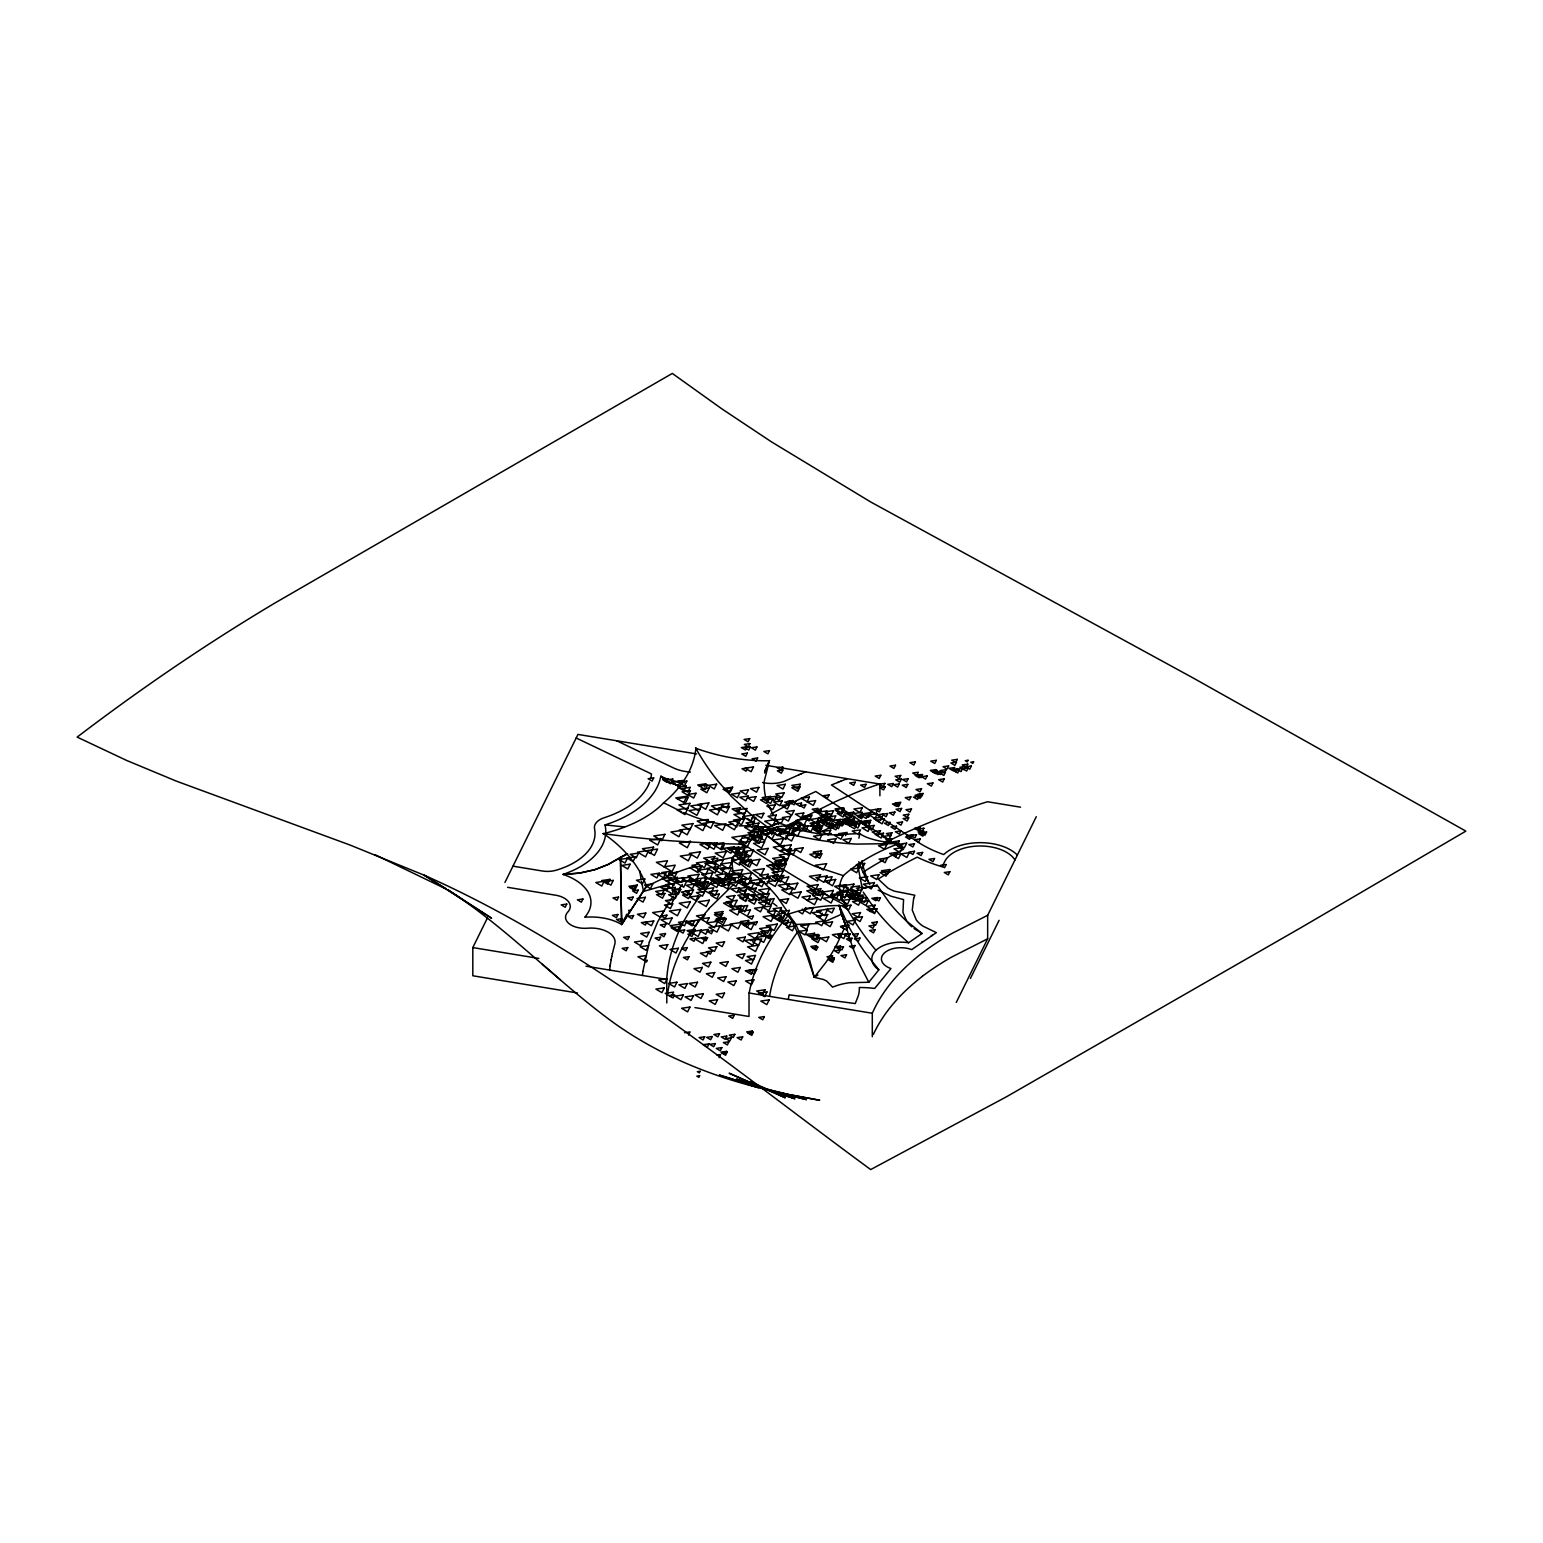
<?xml version="1.0" encoding="UTF-8"?>
<svg xmlns="http://www.w3.org/2000/svg" width="1543" height="1543" viewBox="0 0 1543 1543"><rect width="100%" height="100%" fill="white"/><g stroke="black" fill="none" stroke-linecap="round" stroke-linejoin="round"><path stroke-width="1.5" d="M778.694 824.541L776.033 819.082M642.486 975.465L642.852 971.492M609.62 970.065L610.064 966.419M642.852 971.492L649.333 942.059M610.064 966.439L610.237 965.224M610.237 965.224L610.411 964.009M610.411 964.009L611.144 959.669M611.144 959.669L611.742 956.525M611.742 956.544L612.417 953.4M612.417 953.4L614.77 944.239A24.052 13.887 0 0 0 587.555 928.211A19.191 11.09 0 0 1 569.02 923.621A19.191 11.09 0 0 1 567.824 912.009A20.31 11.727 0 0 0 554.188 894.979L507.608 887.302M858.872 838.177L859.952 833.529L833.625 834.821A129.438 108.222 -2.1 0 1 803.209 830.77M913.63 898.431L912.26 910.119L916.291 919.937A44.458 25.672 0 0 0 922.868 926.089L936.37 932.647L911.662 949.62A19.384 11.187 0 0 0 884.409 952.938A19.384 11.187 0 0 0 890.967 968.541L874.669 988.446A66.85 38.594 0 0 0 859.297 987.52A64.845 37.437 0 0 1 857.715 997.318L855.246 1003.567L789.109 994.811A357.301 206.299 0 0 0 788.338 999.44M649.333 942.079L657.684 921.846L669.161 902.134M876.829 886.318L877.196 885.238A91.018 64.44 -44.9 0 1 866.722 887.476A85.675 60.659 -44.9 0 1 862.151 887.996L857.773 865.43M913.63 898.431L914.825 895.229L894.496 891.198A38.382 22.161 0 0 1 887.842 888.016L878.218 879.047A357.301 206.299 0 0 1 897.197 867.725A613.323 354.099 0 0 1 917.198 857.156A130.287 75.221 0 0 0 942.156 866.761L944.76 861.476A36.955 21.332 0 0 1 978.898 846.008A36.955 21.332 0 0 1 1014.966 859.952M764.614 771.172L769.456 760.583L764.325 780.893A191.602 100.295 -5.3 0 0 765.502 796.554M769.456 760.583L765.463 770.671A83.457 18.304 -58.6 0 0 764.634 773.004M844.137 928.77L837.56 942.947A96.399 51.613 -63.4 0 1 825.794 962.523L814.26 977.298L807.085 956.197A109.36 29.491 71.3 0 0 797.461 932.531L788.569 914.189L795.918 924.488L802.842 940.574A87.835 28.738 70.9 0 1 809.709 960.382L814.26 977.298L823.364 979.477A21.409 12.363 0 0 1 826.913 981.252L832.564 987.134L836.518 985.668A47.061 27.176 0 0 1 849.383 982.737L868.825 982.255L878.835 969.814A28.989 16.742 0 0 1 876.347 949.929A28.989 16.742 0 0 1 908.576 942.773L922.058 933.496L906.242 920.805A104.828 66.696 54.3 0 1 889.424 902.713L877.196 885.238L865.469 887.649A83.823 59.348 -44.9 0 1 862.633 887.958M872.296 1036.761L872.296 1013.25C883.001 988.947 901.536 968.85 922.425 952.822A307.385 177.464 0 0 1 952.166 933.322L987.655 915.308L1036.298 816.691M873.338 1034.446L874.071 1032.884M577.487 992.998L472.814 975.774L472.814 947.576L487.337 918.104M504.927 882.461L577.95 734.41L696.626 753.929M648.677 850.502L645.533 856.886L637.548 852.122L657.588 849.036L654.444 855.42L646.44 850.656M683.78 802.649L686.924 796.284L675.795 797.885L685.304 803.382L688.448 796.998L677.319 798.618M664.358 867.089L667.502 860.724L656.373 862.325L672.054 871.564L675.198 865.179L664.069 866.8M704.515 786.949L706.077 783.748L697.725 784.963L705.247 789.669L707.62 784.905L699.268 786.101M668.466 882.133L670.819 877.35L662.468 878.565L673.751 885.451L676.914 879.086L665.766 880.706M674.638 898.315L676.991 893.532M722.606 804.366L717.399 814.839L709.414 810.075L720.542 808.455M689.007 892.413L687.426 895.596L681.427 892.028L689.779 890.812M702.046 865.816L699.963 870.059L691.958 865.314L698.651 864.331M700.869 879.356L698.786 883.599L690.782 878.854M705.498 875.055L708.642 868.69L697.513 870.291L703.512 873.859M720.485 849.055L723.628 842.69L712.5 844.291L721.796 849.846L724.94 843.481L713.811 845.101M716.048 864.292L713.965 868.535L705.961 863.771L712.654 862.807M737.593 823.403L734.449 829.768L726.464 825.023L733.137 824.039M718.112 881.207L719.694 878.025L711.342 879.24L715.335 881.612M718.729 885.007L721.873 878.623L710.744 880.243L721.603 886.396M739.869 842.112L743.012 835.747L731.864 837.348L743.63 844.175M752.888 824.888L754.469 821.686L746.118 822.901L750.11 825.293M671.244 996.894L673.597 992.11L665.245 993.326L673.037 997.955L674.619 994.772L669.045 995.582M727.505 884.814L729.067 881.632L720.716 882.847L724.709 885.219M729.569 882.577L731.652 878.314M728.392 885.875L732.327 877.388L721.179 879.009M738.403 878.198L742.839 869.596L731.71 871.197L739.695 875.961M715.778 925.569L717.881 921.306L706.733 922.926L714.718 927.69M739.097 883.155L742.241 876.771L717.418 880.436L725.422 885.181M768.684 834.184L770.786 829.922L759.657 831.542L772.136 838.891L775.28 832.506L764.151 834.127M771.712 834.763L774.856 828.379L763.727 829.999L769.706 833.567M776.418 831.503L778.501 827.26L767.372 828.88M738.518 911.874L741.682 905.51L730.533 907.11L734.526 909.502M745.848 900.051L748.991 893.667L737.843 895.287L743.842 898.855M744.517 906.03L742.164 910.814L736.165 907.245L747.719 905.51L744.575 911.894M779.832 835.149L782.976 828.784M760.853 879.259L757.709 885.624L749.705 880.86L770.015 877.736L766.871 884.12L758.886 879.356M784.21 831.793L787.354 825.409L776.225 827.029L787.991 833.972L791.135 827.588L786.679 828.244M688.544 1035.102L690.107 1031.901L684.533 1032.711M762.338 894.207L759.195 900.591L751.21 895.827L763.284 894.033L760.911 898.817L754.932 895.249M793.063 833.953L796.207 827.569M799.081 824.637L795.937 831.002L787.952 826.238L794.626 825.274M780.16 865.237L778.058 869.5L770.073 864.736L778.984 863.444M801.434 823.499L799.853 826.701L793.874 823.133L800.142 822.207M765 902.096L769.494 893.436L761.143 894.651L748.644 886.608M762.84 907.072L760.468 911.855L754.488 908.268L771.095 906.011L768.742 910.794L762.743 907.226M767.025 901.401L764.672 906.185L758.674 902.616L764.942 901.71M807.452 827.569L805.89 830.77L801.897 828.379M819.603 812.775L821.165 809.593L815.611 810.403L824.637 815.63L826.99 810.846L820.722 811.772M817.732 828.263L819.294 825.061L810.943 826.276M766.813 936.003L763.669 942.368L755.684 937.604L770.362 935.232L768.78 938.414L764.788 936.042M828.244 816.961L825.891 821.744L819.892 818.156L835.862 815.803L833.509 820.567L827.511 816.999M781.221 915.018L778.849 919.802L772.869 916.233L779.119 915.327M829.015 818.754L831.368 813.971L823.017 815.186M781.645 917.024L779.562 921.287L771.558 916.523L778.251 915.558M832.005 818.137L828.668 824.541L822.67 820.972L831.021 819.757M784.712 915.269L782.359 920.052L778.366 917.68M719.096 1057.707L720.658 1054.525L716.955 1055.065M833.085 828.437L834.667 825.254L829.092 826.064L835.862 829.883L838.215 825.1L829.864 826.315M844.696 818.947L842.324 823.731L836.345 820.162L848.727 818.542M805.716 907.554L802.572 913.919L798.58 911.547M849.055 819.796L846.702 824.579L842.709 822.207M851.987 813.836L849.634 818.6L843.635 815.032L849.904 814.125M815.148 889.617L812.795 894.4L806.796 890.832L821.107 888.594L817.964 894.979L809.979 890.215M845.564 835.612L847.126 832.429L838.775 833.644L842.767 836.017M850.212 826.238L852.585 821.455L844.233 822.65L854.552 828.842L856.114 825.659M852.951 822.13L854.513 818.928L842.806 820.702M858.699 825.794L861.071 821.011L852.72 822.226M858.197 834.647L860.57 829.864L852.218 831.06L856.211 833.451M867.783 815.321L866.202 818.504L860.222 814.935L868.574 813.72M822.284 913.244L820.182 917.487L812.197 912.723L821.107 911.431M827.684 909.213L824.541 915.578L816.556 910.833L834.3 908.152L831.947 912.935L825.949 909.367M878.006 809.111L875.653 813.894L869.654 810.326L880.937 808.667L879.356 811.849L875.363 809.477M815.861 939.166L818.234 934.383L809.882 935.598L817.154 939.938L819.507 935.154L811.155 936.37M880.378 820.452L883.406 813.875M916.716 775.415L918.278 772.233L912.723 773.043L920.959 777.653L922.54 774.47L916.966 775.28M919.975 798.502L921.557 795.32M895.615 857.001L897.968 852.218L889.617 853.433L898.508 858.602L900.861 853.838L892.51 855.034M874.38 1032.267C885.335 1009.932 902.829 991.377 922.425 976.333M956.274 1002.429L987.655 938.8L987.655 915.308M970.431 978.455L999.092 920.322M625.243 917.236L621.713 924.527A42.606 24.592 0 0 0 584.72 917.256A56.127 32.403 0 0 0 563.021 874.399A86.389 49.877 0 0 0 605.049 824.907A109.399 63.167 0 0 0 660.809 776.245A51.324 29.626 0 0 0 684.494 782.725M625.783 916.195L626.863 914.131M628.56 911.026L629.12 910.004M695.507 866.047A153.201 82.878 -7.7 0 0 670.723 874.727L646.305 886.569L638.378 898.798A66.754 6.461 -58.6 0 0 627.442 915.365L621.713 924.527A144.078 1.89 89.5 0 1 621.617 921.171A139.661 1.832 89.5 0 1 621.54 917.719A135.919 1.794 89.5 0 1 621.463 914.131A132.814 1.755 89.5 0 1 621.366 910.447A130.364 1.717 89.5 0 1 621.289 906.628A128.513 1.697 89.5 0 1 621.212 902.713A127.297 1.678 89.5 0 1 621.135 898.682L620.479 857.31A127.027 75.684 -58.4 0 0 626.94 853.954L627.21 853.8M750.014 835.438L750.727 834.242M750.534 834.532L749.937 835.554M646.305 886.569L621.713 924.527L621.135 898.682A126.7 1.678 89.5 0 1 620.98 890.272M670.163 900.649L671.186 899.145M671.186 899.164L673.288 896.194M674.368 894.709L676.586 891.758M742.627 846.355L743.803 844.793L742.414 846.644M678.881 888.845L682.43 884.467M708.526 885.47L711.516 882.095M708.526 908.981L734.063 884.023M736.821 853.298L733.041 857.194M736.725 853.414L733.407 856.828M732.829 857.387L716.357 860.859M921.692 942.214L922.791 941.461M626.824 854.031L608.906 864.119L595.791 869.384L579.724 873.087L563.021 874.399L579.088 873.184L594.016 869.943L607.807 864.639L620.479 857.31A122.437 72.945 -58.4 0 0 627.557 853.665M931.123 935.945L932.416 935.135M814.26 977.298L817.867 975.022M839.064 904.95L839.276 905.76A88.047 15.623 82.7 0 0 841.706 914.189L823.576 922.193M770.69 814.145L787.952 804.81M772.329 825.736L770.902 826.219L778.81 822.708L788.454 826.45M778.386 822.959L777.286 823.557M785.136 826.508L832.873 802.765M777.093 823.653L775.608 824.386M792.408 802.553L815.784 791.482L903.484 849.344A632.514 365.17 0 0 0 885.528 858.853M889.906 840.202L904.545 833.22M816.806 833.818L831.098 827.087M775.396 824.483L774.142 825.042M987.655 938.8L952.147 956.814A307.385 177.464 0 0 0 922.348 976.295M833.143 802.63L851.91 794.336A251.683 145.312 0 0 1 879.838 783.998M798.985 774.76L786.409 780.43A24.109 13.926 0 0 1 762.589 782.513M798.985 774.76L805.716 771.847M800.161 774.258L801.318 773.737M773.583 825.274L772.503 825.679M907.593 835.226L831.465 784.963L840.684 781.259M837.579 782.513L838.659 782.07M840.684 781.259L847.184 778.675M769.166 826.682L767.797 826.971L770.921 826.219M770.709 826.276L769.34 826.643M704.842 863.521L708.623 862.576M670.511 883.715L643.585 891.391L641.406 881.458M767.469 827.029L752.888 816.208M817.848 923.505L795.918 924.488L786.467 914.343M955.58 770.304L959.302 769.764L957.721 772.947L953.728 770.574M745.057 812.852L733.928 814.473L741.913 819.217L747.198 808.436L736.069 810.056L744.054 814.82M706.038 824.251L694.909 825.852L702.894 830.616L708.314 819.449L697.185 821.05L705.17 825.814M751.576 817.983L755.761 817.385L753.408 822.168L747.41 818.6M835.959 809.516L844.31 808.301L841.649 814.106L835.65 810.538M811.483 816.112L803.131 817.308L809.13 820.895L812.119 814.916L803.768 816.131L809.766 819.699M900.051 803.459L894.477 804.269L898.489 806.661L900.765 802.225L895.191 803.035L899.203 805.407M826.913 816.44L818.561 817.655L824.56 821.223L828.379 814.106L820.047 815.321L826.026 818.889M825.601 818.06L829.787 817.462M825.756 819.044L829.922 818.446M798.406 825.794L805.099 824.83L801.955 831.195L795.957 827.627M781.144 829.401L769.996 831.021L778 835.785L781.568 829.054L770.439 830.674L778.424 835.438M804.077 826.585L808.243 825.987M794.414 828.957L801.106 827.993M881.96 817.269L873.608 818.484L879.606 822.053M791.848 831.021L800.759 829.729L797.615 836.094L791.617 832.526M742.453 838.235L749.126 837.27L745.983 843.635L739.984 840.067M848.554 825.274L852.739 824.676M864.138 822.92L870.406 822.014L868.053 826.778L862.055 823.21M785.831 835.901L794.741 834.609L791.598 840.974L785.599 837.405M822.978 834.686L831.33 833.471M735.915 849.923L744.825 848.631L741.682 854.996L735.702 851.427M711.227 859.142L717.9 858.178L714.756 864.562L706.771 859.798M714.428 861.129L723.339 859.837L720.195 866.221L712.21 861.457M817.925 854.128L822.11 853.53L819.738 858.313L815.746 855.941M902.79 844.85L897.235 845.66L901.228 848.033M739.039 872.933L727.91 874.553L735.355 879.144M731.999 874.322L725.326 875.305L733.311 880.05M704.823 879.105L713.734 877.813L710.59 884.197L704.592 880.629M729.357 875.575L740.486 873.955M713.599 881.632L724.747 880.011M731.536 879.51L720.388 881.111L724.381 883.503M740.216 879.279L746.465 878.372L744.112 883.155L740.119 880.764M737.824 882.307L742.279 881.651M702.586 889.385L713.715 887.765L710.571 894.13L704.592 890.562M704.804 891.43L696.452 892.645L702.451 896.213L706.308 888.112L697.957 889.308L703.955 892.896M825.466 877.678L832.159 876.713L829.015 883.078L825.023 880.706M767.353 897.312L759.002 898.527L768.53 904.294L770.883 899.511L762.531 900.726M850.733 887.167L859.625 885.875L856.481 892.24L850.502 888.672M765.347 899.878L774.239 898.585L771.095 904.95L763.11 900.205M856.346 888.189L863.038 887.206L856.77 899.878L850.772 896.309L859.123 895.094M850.154 889.597L845.699 890.234L851.678 893.802M839.296 892.124L848.206 890.832M862.016 889.771L850.887 891.391L854.88 893.763M858.679 895.576L863.135 894.94M857.445 897.216L863.714 896.309L861.36 901.093L855.362 897.525M804.501 908.75L813.412 907.458L810.268 913.822L802.283 909.058M693.463 933.361L687.908 934.171L691.9 936.543L695.353 929.407L687.001 930.622L693 934.19M875.44 908.866L869.866 909.676L873.859 912.067M755.858 938.915L744.71 940.536L752.714 945.28L759.098 932.589L747.969 934.209L755.954 938.973M846.181 925.935L840.607 926.726L844.6 929.117M750.534 940.516L761.663 938.896L755.511 951.568L747.526 946.823L758.655 945.203M753.813 959.302L745.462 960.517L751.46 964.086L755.53 955.348L747.178 956.564L753.158 960.132M759.696 826.836L766.08 827.202M765.714 827.241L762.821 827.279M743.996 844.58A474.916 61.045 38.3 0 0 829.922 896.965L847.03 906.223A131.502 53.947 -0.8 0 1 843.307 875.691A117.827 67.564 -15.9 0 1 899.26 843.5L856.828 844.098A386.676 356.047 72.3 0 1 765.887 827.26M750.091 825.736L739.097 825.891M711.381 878.893L715.47 878.816M717.514 878.777L721.661 878.796M741.952 844.195L726.213 843.79M624.549 826.932L605.049 824.907M715.007 843.385L672.806 840.935A439.254 164.677 6.1 0 1 603.082 833.606M730.032 878.951L734.275 879.163M762.473 827.26L761.49 827.164M843.153 886.743L847.975 887.649M761.143 827.106L760.024 826.894M765.829 765.309L879.896 784.056L879.896 795.802M1020.559 807.182L987.481 801.743A547.341 316.006 0 0 0 904.699 833.201M512.951 866.163L542.229 870.985A19.191 11.09 0 0 0 556.29 870.175A71.537 41.314 0 0 0 594.537 828.687A19.191 11.09 0 0 1 604.22 817.732A92.464 53.388 0 0 0 649.603 782.166M472.814 947.576L538.854 958.434M586.031 966.188L666.788 979.458L666.788 1002.969M694.967 1007.598L749.011 1016.49L749.011 992.978L872.296 1013.25M843.481 875.691L815.36 866.452A177.734 113.719 57.2 0 1 782.378 847.551M750.496 1081.489L785.291 1097.806L729.164 1073.214L764.749 1089.107L806.314 1099.6L764.749 1089.107L736.474 1079.058L775.203 1092.039L819.545 1100.236L775.203 1092.039L719.308 1075.047L758.481 1087.641L787.875 1094.373L746.253 1083.861L758.481 1087.641C707.466 1074.815 658.128 1054.178 615.04 1023.723C557.177 981.927 508.38 928.809 448.145 890.002L491.619 918.239L424.325 875.267L349.933 845.005L176.346 781.124L126.738 760.487L77.15 737.11A1969.273 1136.96 -60 0 1 275.541 602.657L672.304 373.425L721.912 408.895L771.5 441.877L870.696 501.976L1193.067 677.936L1465.85 831.118L1302.446 926.803L1006.46 1096.784L870.696 1169.575C727.119 1064.246 588.365 948.019 424.325 875.267L446.158 888.787M841.842 886.415L838.736 885.508M841.494 886.318L839.026 885.605A86.099 60.949 -44.9 0 0 847.589 887.591M758.597 826.527L756.88 825.91M764.749 1089.107L794.896 1098.79L756.514 1085.597M758.095 826.373L757.034 825.987M683.568 812.582L693.424 816.556A182.383 119.158 51.4 0 0 727.93 825.061M681.582 811.734L663.509 802.63M616.641 740.756L673.192 767.778A32.133 18.555 0 0 0 690.396 772.04M576.175 737.998L651.474 773.95A92.464 53.388 0 0 1 650.818 778.077M374.737 854.591L445.985 888.961M922.058 933.496L914.035 928.597M669.218 782.359L680.81 786.583L668.196 781.742M878.179 890.137L890.812 896.155L903.562 899.569L902.925 912.241L906.609 921.036A53.291 30.764 0 0 0 911.836 926.822M738.19 880.32L747.005 885.586M882.114 814.338L886.106 816.71L887.669 813.527L877.851 814.685L881.844 817.057M848.959 819.738L856.712 824.618M844.561 819.14L848.554 821.512M720.832 804.443L726.83 808.011L729.183 803.228L711.477 805.986L719.462 810.75M853.896 890.022L859.875 893.59M664.917 780.025L668.91 782.417M855.999 898.933L859.991 901.305M767.141 898.219L761.143 894.651A182.479 39.694 21.9 0 1 769.552 900.572M729.203 876.906L735.201 880.494M731.112 878.391L745.828 887.071M720.523 879.934L724.516 882.307M736.59 907.13L742.588 910.698M752.54 941.693L758.52 945.261M910.891 837.386L917.931 842.054A111.077 64.131 0 0 0 943.737 854.571A42.703 24.649 0 0 1 1017.358 855.073M735.741 860.377L732.231 857.966L732.154 862.865A48.045 24.052 -66.9 0 0 733.87 873.897M665.091 779.639L660.809 776.245L666.132 780.372M739.174 862.768L756.205 875.903A179.875 67.294 20.3 0 1 777.344 897.004L786.795 910.775M780.584 846.22L766.196 834.898M908.576 942.773L891.912 927.922A130.711 78.114 56.8 0 1 871.178 903.716L863.231 892.124M751.152 814.8L731.575 796.651L718.363 781.645A444.48 301.251 -60.1 0 1 695.681 748.085M542.422 964.317L560.34 979.766M760.853 830.211L764.421 833.336M756.861 826.508L759.522 828.977M878.835 969.814L865.662 953.246A123.787 56.184 62.5 0 1 849.229 927.536L839.276 905.76A86.871 15.411 82.7 0 0 844.522 922.29M869.808 884.679L865.874 877.967A64.748 21.39 78.2 0 1 858.795 861.688M773.544 815.398L767.835 804.192M845.776 906.532L855.979 923.428A146.354 77.304 59.1 0 0 875.961 950.295M868.825 982.255L860.358 965.879A99.485 37.418 73.3 0 1 851.659 944.432L845.622 925.106A90.343 16.028 82.7 0 1 840.916 911.527M840.993 897.66L842.574 900.63M868.516 881.882L865.141 873.164A94.374 64.555 -77 0 1 861.939 860.801M844.522 922.309L845.622 925.106A91.326 16.201 82.7 0 1 841.706 914.131M641.001 879.047L639.844 871.024M788.569 914.092A109.9 61.546 -26.1 0 1 847.107 906.107M899.164 843.635A122.572 29.799 -7.5 0 1 859.76 833.567M603.255 833.471A137.134 97.286 7.5 0 1 646.536 886.55M663.721 802.688A157.656 82.55 6.2 0 1 603.217 833.702M695.932 748.085A151.214 98.116 -1.1 0 1 663.702 802.726M769.513 760.738A121.936 69.879 13.6 0 1 695.623 748.201M676.104 882.596A153.856 89.957 5.4 0 1 697.34 879.741M773.39 903.407A182.479 39.694 21.9 0 1 776.997 906.223M780.372 908.981A182.479 39.694 21.9 0 1 783.535 911.682M846.528 887.437A83.823 59.348 -44.9 0 1 843.982 886.936M620.479 857.31A144.078 1.89 89.5 0 0 620.556 862.363A139.661 1.832 89.5 0 0 620.614 867.301A135.919 1.794 89.5 0 0 620.691 872.123A132.814 1.755 89.5 0 0 620.768 876.829A130.364 1.717 89.5 0 0 620.826 881.419M620.826 881.207A128.513 1.697 89.5 0 0 620.903 885.701A127.297 1.678 89.5 0 0 620.98 890.234M866.722 887.456A85.328 60.408 -44.9 0 1 861.688 888.035M666.692 979.458A393.311 227.072 0 0 1 700.348 895.808M705.865 888.942A393.311 227.072 0 0 1 708.777 885.547M769.552 996.354A376.511 217.37 0 0 1 797.885 931.663M863.212 872.123A376.511 217.37 0 0 1 883.927 859.721M749.165 992.998A403.822 233.147 0 0 1 789.495 913.977M883.136 843.712A418.423 241.576 0 0 1 889.829 840.337M667.637 993.615A393.311 227.072 0 0 1 708.777 909.058M735.297 882.982A329.334 190.136 0 0 1 739.097 879.915M566.763 904.063L565.201 907.245L561.189 904.873L566.763 904.063M582.945 899.01L581.364 902.192L577.371 899.82L582.945 899.01M653.692 777.903L652.13 781.086L648.118 778.714L653.692 777.903M604.162 881.304L601.789 886.068L595.81 882.5L604.162 881.304M610.006 879.356L607.633 884.139L601.654 880.571L610.006 879.356M613.246 880.397L610.893 885.181L604.895 881.593L613.246 880.397M627.403 858.294L625.031 863.077L619.052 859.509L627.403 858.294M668.215 778.868L666.634 782.07L662.641 779.678L668.215 778.868M630.142 864.196L627.789 868.979L621.79 865.411L630.142 864.196M672.787 779.022L670.433 783.805L664.435 780.237L672.787 779.022M635.388 856.77L633.016 861.553L627.037 857.985L635.388 856.77M638.571 853.086L636.217 857.869L630.219 854.301L638.571 853.086M618.569 897.1L617.007 900.283L613.015 897.91L618.569 897.1M680.521 781.221L678.168 786.004L672.169 782.436L680.521 781.221M683.086 780.469L681.524 783.651L677.531 781.259L683.086 780.469M617.971 914.498L616.39 917.699L612.397 915.308L617.971 914.498M653.576 847.107L650.432 853.491L642.428 848.727L653.576 847.107M686.847 781.047L684.494 785.831L678.496 782.262L686.847 781.047M635.195 886.55L633.614 889.752L629.621 887.36L635.195 886.55M637.298 885.065L634.944 889.848L628.946 886.28L637.298 885.065M686.346 785.966L683.993 790.749L677.994 787.181L686.346 785.966M660.809 838.601L657.665 844.966L649.68 840.221L660.809 838.601M622.08 918.664L620.498 921.846L616.506 919.474L622.08 918.664M633.131 897.1L631.569 900.302L627.577 897.91L633.131 897.1M664.917 834.339L661.773 840.704L653.788 835.959L664.917 834.339M638.166 890.118L636.603 893.301L632.611 890.909L638.166 890.118M644.82 879.047L642.447 883.83L636.468 880.262L644.82 879.047M690.184 787.374L687.812 792.157L681.832 788.589L690.184 787.374M690.435 790.595L688.082 795.378L682.083 791.81L690.435 790.595M633.575 915.52L631.994 918.702L628.001 916.33L633.575 915.52M690.03 803.324L686.886 809.709L678.901 804.945L690.03 803.324M688.004 808.166L684.861 814.55L676.876 809.786L688.004 808.166M696.009 793.256L693.636 798.04L687.657 794.471L696.009 793.256M645.379 897.312L643.026 902.096L637.028 898.527L645.379 897.312M652.824 883.811L650.452 888.594L644.473 885.026L652.824 883.811M659.247 873.184L656.894 877.967L650.895 874.399L659.247 873.184M629.235 936.543L627.654 939.745L623.661 937.353L629.235 936.543M682.064 830.385L678.92 836.75L670.935 831.986L682.064 830.385M627.75 947.576L626.169 950.777L622.176 948.386L627.75 947.576M645.823 913.032L643.45 917.815L637.471 914.247L645.823 913.032M665.824 872.972L663.451 877.755L657.472 874.187L665.824 872.972M709.201 787.991L706.829 792.755L700.85 789.187L709.201 787.991M701.872 804.308L698.728 810.692L690.743 805.928L701.872 804.308M690.338 828.456L687.194 834.821L679.19 830.076L690.338 828.456M700.021 808.976L696.877 815.34L688.872 810.596L700.021 808.976M693.019 823.538L689.875 829.922L681.871 825.158L693.019 823.538M670.298 871.332L667.945 876.096L661.947 872.528L670.298 871.332M646.922 921.846L645.34 925.048L641.348 922.656L646.922 921.846M664.069 890.176L661.716 894.959L655.717 891.391L664.069 890.176M716.627 784.172L714.274 788.955L708.276 785.368L716.627 784.172M708.854 802.861L705.71 809.246L697.725 804.482L708.854 802.861M664.879 893.416L662.526 898.2L656.527 894.631L664.879 893.416M690.435 841.321L687.291 847.705L679.306 842.941L690.435 841.321M668.91 886.01L666.557 890.793L660.558 887.225L668.91 886.01M642.795 940.806L640.422 945.589L634.443 942.021L642.795 940.806M677.126 872.123L674.773 876.906L668.775 873.338L677.126 872.123M653.769 920.94L651.416 925.723L645.418 922.155L653.769 920.94M649.082 932.261L646.71 937.045L640.731 933.476L649.082 932.261M674.156 883.464L671.784 888.247L665.804 884.679L674.156 883.464M677.203 877.388L674.831 882.172L668.852 878.603L677.203 877.388M663.741 910.949L660.597 917.333L652.612 912.569L663.741 910.949M675.352 887.418L672.208 893.783L664.223 889.019L675.352 887.418M691.399 854.456L688.255 860.84L680.251 856.076L691.399 854.456M749.686 738.634L748.104 741.817L744.112 739.444L749.686 738.634M648.542 945.55L646.17 950.334L640.191 946.766L648.542 945.55M746.889 746.754L745.327 749.956L741.315 747.564L746.889 746.754M683.742 877.601L681.37 882.384L675.39 878.816L683.742 877.601M749.917 743.591L748.355 746.773L744.343 744.401L749.917 743.591M646.286 955.522L643.932 960.305L637.934 956.737L646.286 955.522M673.809 899.357L671.436 904.14L665.457 900.572L673.809 899.357M666.865 915.192L665.303 918.374L661.311 915.983L666.865 915.192M677.666 893.686L675.294 898.47L668.64 894.747L677.666 893.686M672.767 903.812L670.395 908.596L664.416 905.027L672.767 903.812M680.289 888.575L677.936 893.358L671.938 889.79L680.289 888.575M747.352 753.119L745.77 756.301L741.778 753.929L747.352 753.119M750.342 746.87L748.76 750.052L744.768 747.68L750.342 746.87M680.791 889.308L678.419 894.091L672.439 890.523L680.791 889.308M713.927 821.821L710.783 828.205L702.798 823.441L713.927 821.821M731.478 788.068L729.106 792.851L723.127 789.283L731.478 788.068M700.445 851.775L697.301 858.139L689.316 853.395L700.445 851.775M647.25 960.402L646.478 961.983L644.473 960.807L647.25 960.402M732.636 787.2L730.283 791.983L724.284 788.415L732.636 787.2M686.866 880.822L683.723 887.206L675.738 882.442L686.866 880.822M665.882 924.122L664.3 927.304L660.308 924.913L665.882 924.122M660.635 937.237L659.054 940.439L655.061 938.048L660.635 937.237M690.415 877.08L688.062 881.863L682.064 878.295L690.415 877.08M672.092 918.027L668.948 924.411L660.963 919.647L672.092 918.027M756.919 746.928L755.356 750.129L751.364 747.738L756.919 746.928M665.496 933.515L663.934 936.697L659.941 934.325L665.496 933.515M747.603 767.951L746.04 771.153L742.029 768.761L747.603 767.951M711.034 842.806L707.89 849.19L699.905 844.426L711.034 842.806M729.492 806.449L726.348 812.814L718.363 808.05L729.492 806.449M701.062 866.202L697.918 872.566L689.933 867.802L701.062 866.202M680.579 909.425L677.435 915.79L669.45 911.045L680.579 909.425M699.018 874.341L695.874 880.706L687.889 875.961L699.018 874.341M694.639 884.081L692.286 888.864L686.288 885.296L694.639 884.081M739.714 792.967L737.361 797.75L731.363 794.182L739.714 792.967M690.859 893.821L688.506 898.605L682.507 895.036L690.859 893.821M757.632 757.979L756.07 761.162L752.077 758.77L757.632 757.979M697.725 880.532L695.353 885.316L689.374 881.747L697.725 880.532M753.485 766.948L751.113 771.712L745.134 768.144L753.485 766.948M693.501 889.906L691.148 894.67L685.169 891.102L693.501 889.906M707.543 861.322L704.399 867.687L696.414 862.923L707.543 861.322M725.846 823.962L722.703 830.346L714.698 825.582L725.846 823.962M717.129 842.825L713.985 849.209L706 844.445L717.129 842.825M667.791 944.644L665.438 949.408L659.44 945.84L667.791 944.644M690.357 901.594L687.214 907.978L679.229 903.214L690.357 901.594M679.499 926.591L677.146 931.374L671.147 927.787L679.499 926.591M681.157 924.045L678.013 930.429L670.028 925.665L681.157 924.045M714.814 856.5L711.67 862.884L703.666 858.12L714.814 856.5M748.49 789.785L746.137 794.568L740.139 791L748.49 789.785M740.466 807.741L738.113 812.525L732.115 808.956L740.466 807.741M706.81 877.446L703.666 883.83L695.681 879.066L706.81 877.446M769.456 750.65L767.874 753.833L763.881 751.46L769.456 750.65M698.15 895.808L695.797 900.591L689.798 897.023L698.15 895.808M704.283 884.525L701.93 889.308L695.932 885.74L704.283 884.525M748.143 796.034L745.77 800.817L739.791 797.249L748.143 796.034M686.847 921.075L684.494 925.858L678.496 922.29L686.847 921.075M706.52 881.593L703.377 887.977L695.372 883.213L706.52 881.593M684.648 929.928L683.086 933.11L679.094 930.738L684.648 929.928M708.449 881.844L705.305 888.209L697.32 883.464L708.449 881.844M712.808 872.817L709.664 879.182L701.66 874.437L712.808 872.817M739.907 820.432L736.763 826.817L728.778 822.053L739.907 820.432M678.341 948.251L675.969 953.034L669.99 949.466L678.341 948.251M718.266 866.645L715.123 873.029L707.138 868.265L718.266 866.645M726.309 851.505L723.166 857.889L715.161 853.125L726.309 851.505M758.905 787.412L756.552 792.195L750.554 788.627L758.905 787.412M744.652 818.426L741.508 824.811L733.523 820.047L744.652 818.426M694.543 921.055L692.19 925.839L686.191 922.27L694.543 921.055M755.993 796.632L753.64 801.415L747.641 797.847L755.993 796.632M667.097 978.783L664.744 983.566L658.745 979.998L667.097 978.783M664.261 987.886L661.908 992.67L655.91 989.102L664.261 987.886M734.024 846.876L730.881 853.26L722.895 848.496L734.024 846.876M698.709 919.917L695.565 926.301L687.561 921.537L698.709 919.917M724.728 867.513L721.584 873.878L713.599 869.133L724.728 867.513M709.375 900.186L706.231 906.551L698.246 901.806L709.375 900.186M687.194 947.595L685.632 950.777L681.64 948.405L687.194 947.595M719.154 882.712L716.781 887.495L710.802 883.927L719.154 882.712M704.842 914.633L702.489 919.397L696.491 915.828L704.842 914.633M753.968 814.935L750.824 821.32L742.839 816.556L753.968 814.935M738.788 847.049L735.645 853.433L727.64 848.669L738.788 847.049M717.649 890.446L715.296 895.229L709.317 891.661L717.649 890.446M731.845 862.46L728.701 868.825L720.716 864.061L731.845 862.46M726.869 873.589L723.725 879.973L715.74 875.209L726.869 873.589M695.584 938.144L694.003 941.326L690.01 938.954L695.584 938.144M740.505 847.782L737.361 854.147L729.376 849.383L740.505 847.782M731.594 867.841L728.45 874.206L720.465 869.442L731.594 867.841M701.274 930.14L698.13 936.505L690.145 931.76L701.274 930.14M719.231 894.111L716.878 898.894L710.879 895.326L719.231 894.111M689.007 956.641L687.445 959.842L683.453 957.451L689.007 956.641M782.725 766.987L781.163 770.188L777.171 767.797L782.725 766.987M676.953 982.197L674.6 986.98L668.601 983.412L676.953 982.197M709.105 917.776L706.752 922.56L700.753 918.992L709.105 917.776M745.115 846.856L741.971 853.24L733.967 848.476L745.115 846.856M768.819 798.676L766.466 803.459L760.468 799.891L768.819 798.676M782.918 770.015L781.337 773.197L777.344 770.825L782.918 770.015M755.819 825.756L752.675 832.14L744.69 827.376L755.819 825.756M770.497 796.439L768.144 801.203L762.146 797.635L770.497 796.439M750.014 841.321L746.87 847.705L738.885 842.941L750.014 841.321M758.925 823.113L755.781 829.478L747.796 824.734L758.925 823.113M763.881 813.296L761.528 818.079L755.53 814.511L763.881 813.296M729.839 884.081L727.486 888.864L721.488 885.296L729.839 884.081M754.45 833.991L751.306 840.376L743.321 835.612L754.45 833.991M742.665 858.718L739.521 865.083L731.536 860.319L742.665 858.718M708.121 929.465L705.768 934.248L699.77 930.68L708.121 929.465M772.966 798.715L770.613 803.498L764.614 799.91L772.966 798.715M747.063 852.045L743.919 858.429L735.915 853.665L747.063 852.045M705.884 937.199L702.721 943.564L694.736 938.819L705.884 937.199M746.716 854.456L743.572 860.84L735.567 856.076L746.716 854.456M759.117 831.041L755.974 837.405L747.989 832.661L759.117 831.041M776.765 796.169L774.393 800.933L768.414 797.365L776.765 796.169M707.562 937.662L705.98 940.844L701.988 938.453L707.562 937.662M749.204 856.461L746.06 862.846L738.075 858.082L749.204 856.461M713.001 930.603L711.439 933.785L707.427 931.413L713.001 930.603M763.206 828.552L760.063 834.917L752.077 830.173L763.206 828.552M775.145 804.829L772.773 809.593L766.794 806.025L775.145 804.829M785.348 784.288L782.995 789.071L776.997 785.503L785.348 784.288M687.252 983.585L684.899 988.369L678.901 984.8L687.252 983.585M722.953 911.527L720.6 916.311L714.602 912.742L722.953 911.527M753.601 850.097L750.457 856.481L742.472 851.717L753.601 850.097M761.2 834.724L758.057 841.089L750.072 836.345L761.2 834.724M738.364 881.689L736.011 886.473L730.013 882.905L738.364 881.689M722.78 913.533L720.427 918.316L714.428 914.748L722.78 913.533M780.777 797.191L779.196 800.373L775.203 798.001L780.777 797.191M683.356 994.926L680.984 999.71L675.005 996.122L683.356 994.926M751.094 859.451L747.95 865.835L739.965 861.071L751.094 859.451M762.223 836.981L759.079 843.346L751.094 838.601L762.223 836.981M784.114 792.755L781.742 797.538L775.763 793.97L784.114 792.755M720.08 925.723L716.936 932.107L708.931 927.343L720.08 925.723M731.903 901.884L729.55 906.667L723.551 903.099L731.903 901.884M734.834 895.519L732.481 900.302L726.483 896.734L734.834 895.519M724.67 917.545L722.317 922.328L716.318 918.76L724.67 917.545M752.656 860.705L749.512 867.07L741.527 862.306L752.656 860.705M782.127 800.894L779.774 805.677L773.776 802.109L782.127 800.894M739.406 887.804L737.053 892.587L731.054 889.019L739.406 887.804M708.7 951.992L706.328 956.776L700.348 953.208L708.7 951.992M776.36 815.07L774.007 819.834L768.009 816.266L776.36 815.07M726.29 918.586L723.146 924.971L715.161 920.207L726.29 918.586M702.335 967.422L699.963 972.206L693.984 968.638L702.335 967.422M767.97 834.184L764.827 840.569L756.841 835.805L767.97 834.184M764.653 841.745L761.509 848.11L753.524 843.365L764.653 841.745M775.84 819.584L772.696 825.949L764.711 821.185L775.84 819.584M711.94 950.951L710.359 954.133L706.366 951.761L711.94 950.951M737.091 900.321L733.947 906.705L725.962 901.941L737.091 900.321M697.513 982.235L695.16 987.019L689.162 983.45L697.513 982.235M751.865 872.817L748.721 879.201L740.736 874.437L751.865 872.817M716.82 946.65L714.448 951.433L708.468 947.865L716.82 946.65M759.928 859.355L756.784 865.719L748.779 860.975L759.928 859.355M693.443 995.698L691.071 1000.462L685.092 996.894L693.443 995.698M751.383 878.198L748.239 884.583L740.254 879.819L751.383 878.198M747.429 887.283L745.076 892.066L739.078 888.498L747.429 887.283M710.86 962.176L708.488 966.96L702.509 963.391L710.86 962.176M746.272 890.157L743.919 894.94L737.92 891.372L746.272 890.157M790.344 801.357L788.762 804.539L784.77 802.167L790.344 801.357M789.669 804.269L787.316 809.053L781.317 805.485L789.669 804.269M689.952 1007.078L687.599 1011.842L681.601 1008.273L689.952 1007.078M768.202 848.419L765.058 854.783L757.073 850.039L768.202 848.419M800.181 784.191L797.827 788.974L791.829 785.406L800.181 784.191M731.536 924.662L728.392 931.027L720.407 926.263L731.536 924.662M783.381 818.928L781.009 823.711L775.03 820.143L783.381 818.928M793.141 800.547L791.578 803.749L787.586 801.357L793.141 800.547M800.2 786.544L797.827 791.328L791.848 787.759L800.2 786.544M740.736 908.653L737.593 915.038L729.608 910.274L740.736 908.653M724.535 941.847L722.182 946.63L716.183 943.062L724.535 941.847M754.199 882.654L751.055 889.038L743.07 884.274L754.199 882.654M748.124 896.657L745.77 901.44L739.772 897.872L748.124 896.657M795.725 801.608L794.144 804.81L790.151 802.418L795.725 801.608M764.229 868.651L761.085 875.035L753.08 870.271L764.229 868.651M790.691 816.305L788.319 821.088L782.34 817.52L790.691 816.305M703.357 993.673L700.985 998.456L695.006 994.888L703.357 993.673M794.124 810.48L791.771 815.263L785.773 811.695L794.124 810.48M714.718 972.534L712.365 977.317L706.366 973.749L714.718 972.534M756.398 888.035L754.045 892.818L748.046 889.25L756.398 888.035M741.276 922.463L738.133 928.847L730.128 924.083L741.276 922.463M755.298 894.188L752.155 900.553L744.17 895.789L755.298 894.188M783.651 838.466L780.507 844.831L772.522 840.086L783.651 838.466M801.531 803.093L799.949 806.275L795.957 803.884L801.531 803.093M750.419 909.907L747.275 916.272L739.29 911.527L750.419 909.907M764.229 881.96L761.876 886.743L755.877 883.175L764.229 881.96M768.183 874.245L765.829 879.028L759.831 875.46L768.183 874.245M788.994 833.066L785.85 839.45L777.865 834.686L788.994 833.066M756.726 899.376L754.353 904.159L748.374 900.591L756.726 899.376M774.972 864.427L772.619 869.191L766.62 865.623L774.972 864.427M784.423 845.468L781.279 851.852L773.294 847.088L784.423 845.468M728.18 961.617L725.808 966.4L719.829 962.832L728.18 961.617M748.683 920.399L746.33 925.183L740.331 921.615L748.683 920.399M809.419 797.056L807.066 801.839L813.296 805.388L815.649 800.605L807.298 801.82L801.068 798.271L809.419 797.056M805.755 804.829L804.173 808.011L800.181 805.639L805.755 804.829M794.741 827.839L791.598 834.204L783.613 829.459L794.741 827.839M749.898 922.367L747.545 927.15L741.547 923.563L749.898 922.367M803.768 812.949L801.415 817.732L795.416 814.164L803.768 812.949M753.447 916.041L751.865 919.223L747.873 916.851L753.447 916.041M783.767 856.751L780.623 863.135L772.619 858.371L783.767 856.751M800.74 822.959L797.596 829.343L789.611 824.579L800.74 822.959M745.346 937.102L742.993 941.886L736.995 938.318L745.346 937.102M726.02 976.719L723.667 981.502L717.669 977.934L726.02 976.719M769.764 888.324L766.62 894.709L758.635 889.945L769.764 888.324M779.601 868.246L777.248 873.029L771.249 869.461L779.601 868.246M791.27 844.773L788.126 851.138L780.141 846.374L791.27 844.773M754.276 923.254L751.113 929.619L743.128 924.855L754.276 923.254M778.386 874.958L775.242 881.323L767.257 876.578L778.386 874.958M785.657 860.3L782.513 866.665L774.528 861.901L785.657 860.3M791.501 848.959L788.357 855.323L780.372 850.559L791.501 848.959M717.572 999.652L715.219 1004.435L709.221 1000.867L717.572 999.652M790.305 853.395L787.161 859.76L779.157 855.015L790.305 853.395M807.163 818.832L804.019 825.196L796.034 820.452L807.163 818.832M787.817 858.699L784.673 865.083L776.669 860.319L787.817 858.699M757.189 921.807L755.607 924.99L751.615 922.618L757.189 921.807M786.274 863.849L783.13 870.213L775.145 865.449L786.274 863.849M778.366 880.089L775.222 886.454L767.237 881.709L778.366 880.089M783.285 870.888L780.141 877.273L772.156 872.509L783.285 870.888M724.516 993.094L722.163 997.877L716.183 994.309L724.516 993.094M795.416 850.212L793.063 854.976L787.065 851.408L795.416 850.212M744.768 953.825L742.395 958.608L736.416 955.04L744.768 953.825M783.728 875.575L780.584 881.94L772.599 877.196L783.728 875.575M704.688 1036.78L703.107 1039.963L699.114 1037.571L704.688 1036.78M817.771 808.397L816.208 811.579L812.197 809.207L817.771 808.397M740.254 967.461L737.901 972.244L731.903 968.676L740.254 967.461M736.204 980.827L733.851 985.591L727.852 982.023L736.204 980.827M820.876 810.924L819.294 814.106L815.302 811.734L820.876 810.924M788.666 877.022L785.522 883.387L777.537 878.623L788.666 877.022M803.093 847.743L800.74 852.527L794.741 848.959L803.093 847.743M814.068 825.312L810.924 831.677L802.939 826.913L814.068 825.312M829.015 794.896L827.453 798.078L823.461 795.706L829.015 794.896M818.619 818.234L816.266 823.017L810.268 819.449L818.619 818.234M712.21 1036.53L710.648 1039.731L706.655 1037.34L712.21 1036.53M708.951 1043.878L707.369 1047.061L703.377 1044.688L708.951 1043.878M818.426 822.014L816.073 826.797L810.075 823.229L818.426 822.014M764.904 933.264L763.341 936.447L759.349 934.074L764.904 933.264M775.84 910.601L773.487 915.385L767.488 911.817L775.84 910.601M789.322 883.638L786.178 890.002L778.193 885.258L789.322 883.638M774.22 915.076L771.076 921.46L763.071 916.696L774.22 915.076M819.68 822.515L817.308 827.299L811.329 823.731L819.68 822.515M770.709 926.977L767.565 933.341L759.58 928.577L770.709 926.977M700.136 1071.286L699.345 1072.867L697.359 1071.691L700.136 1071.286M781.452 907.573L779.08 912.357L773.101 908.788L781.452 907.573M719.482 1033.675L717.9 1036.857L713.908 1034.485L719.482 1033.675M821.204 827.357L818.851 832.14L812.852 828.572L821.204 827.357M822.033 826.566L819.68 831.349L813.682 827.762L822.033 826.566M699.635 1075.76L698.844 1077.342L696.838 1076.165L699.635 1075.76M715.296 1043.55L713.715 1046.733L709.722 1044.341L715.296 1043.55M821.686 828.225L819.314 833.008L813.335 829.42L821.686 828.225M824.869 821.551L822.496 826.334L816.517 822.747L824.869 821.551M771.693 930.082L768.549 936.447L760.564 931.683L771.693 930.082M826.392 819.526L824.039 824.29L818.041 820.722L826.392 819.526M792.928 888.305L789.765 894.67L781.78 889.906L792.928 888.305M753.717 969.583L751.364 974.366L745.365 970.798L753.717 969.583M788.608 898.701L786.255 903.484L780.257 899.916L788.608 898.701M777.306 924.103L774.162 930.487L766.177 925.723L777.306 924.103M771.924 935.444L770.362 938.626L766.37 936.235L771.924 935.444M797.808 883.194L794.664 889.559L786.66 884.814L797.808 883.194M833.586 810.634L831.233 815.418L825.235 811.849L833.586 810.634M821.879 834.975L819.507 839.758L813.527 836.19L821.879 834.975M756.706 969.351L754.353 974.134L748.355 970.566L756.706 969.351M734.256 1015.236L732.674 1018.419L728.682 1016.046L734.256 1015.236M785.445 912.955L783.092 917.719L777.093 914.15L785.445 912.955M753.891 979.824L751.537 984.608L745.539 981.02L753.891 979.824M726.772 1036.105L725.21 1039.288L721.217 1036.915L726.772 1036.105M833.259 819.796L830.905 824.579L824.907 820.992L833.259 819.796M789.399 910.389L787.026 915.173L781.047 911.604L789.399 910.389M721.854 1047.601L720.292 1050.802L716.299 1048.411L721.854 1047.601M818.234 853.183L815.881 857.947L809.882 854.378L818.234 853.183M833.278 823.904L830.905 828.687L824.926 825.1L833.278 823.904M830.693 830.269L828.34 835.052L822.361 831.484L830.693 830.269M801.068 891.873L797.924 898.238L789.939 893.474L801.068 891.873M821.512 850.829L819.14 855.613L813.161 852.045L821.512 850.829M855.266 782.205L853.703 785.387L849.711 783.015L855.266 782.205M843.404 807.722L841.051 812.505L835.052 808.937L843.404 807.722M788.55 920.264L786.197 925.048L780.199 921.48L788.55 920.264M728.932 1041.756L727.37 1044.939L723.378 1042.567L728.932 1041.756M731.363 1037.803L729.8 1040.985L725.808 1038.613L731.363 1037.803M840.202 819.41L837.83 824.193L831.851 820.625L840.202 819.41M726.657 1051.342L725.075 1054.544L721.082 1052.152L726.657 1051.342M734.854 1034.331L733.272 1037.513L729.28 1035.122L734.854 1034.331M727.197 1052.017L725.615 1055.2L721.623 1052.808L727.197 1052.017M791.366 922.116L788.994 926.88L783.015 923.312L791.366 922.116M845.487 812.197L843.134 816.98L837.135 813.412L845.487 812.197M840.742 823.943L838.389 828.726L832.41 825.158L840.742 823.943M844.407 821.281L842.054 826.064L836.055 822.496L844.407 821.281M836.017 838.659L833.664 843.442L827.665 839.874L836.017 838.659M844.908 821.667L843.327 824.849L839.334 822.477L844.908 821.667M794.838 926.012L792.466 930.795L786.486 927.227L794.838 926.012M820.548 874.707L817.404 881.092L809.4 876.328L820.548 874.707M810.364 895.847L807.992 900.63L802.013 897.062L810.364 895.847M826.547 863.636L823.403 870.001L815.418 865.237L826.547 863.636M765.039 989.796L762.666 994.579L756.687 991.011L765.039 989.796M866.144 784.307L864.562 787.489L860.57 785.117L866.144 784.307M742.704 1036.8L741.122 1040.001L737.13 1037.61L742.704 1036.8M818.176 884.602L815.032 890.967L807.047 886.222L818.176 884.602M853.742 812.158L851.389 816.922L845.39 813.354L853.742 812.158M843.327 834.474L840.954 839.257L834.975 835.689L843.327 834.474M766.967 991.898L764.614 996.682L758.616 993.113L766.967 991.898M854.552 816.478L852.199 821.262L846.2 817.694L854.552 816.478M827.087 875.98L823.943 882.345L815.958 877.601L827.087 875.98M854.61 820.471L852.257 825.254L846.258 821.667L854.61 820.471M862.248 807.799L859.875 812.563L853.896 808.995L862.248 807.799M752.232 1031.052L750.669 1034.234L746.677 1031.862L752.232 1031.052M817.674 898.354L814.53 904.738L806.545 899.974L817.674 898.354M753.331 1032.19L751.769 1035.372L747.776 1033L753.331 1032.19M769.166 999.864L766.813 1004.628L760.815 1001.06L769.166 999.864M822.785 891.082L820.432 895.866L814.434 892.298L822.785 891.082M857.715 821.474L855.343 826.238L849.364 822.67L857.715 821.474M862.093 812.332L859.74 817.115L853.761 813.547L862.093 812.332M880.802 775.28L879.221 778.463L875.228 776.071L880.802 775.28M823.788 893.86L820.645 900.244L812.66 895.48L823.788 893.86M808.976 924.585L806.623 929.368L800.624 925.8L808.976 924.585M851.254 838.447L848.901 843.23L842.902 839.662L851.254 838.447M863.135 814.8L861.553 818.002L857.561 815.611L863.135 814.8M863.058 815.533L861.476 818.716L857.484 816.343L863.058 815.533M764.344 1016.586L762.763 1019.769L758.77 1017.396L764.344 1016.586M807.336 930.159L804.964 934.942L798.985 931.355L807.336 930.159M860.222 823.248L857.869 828.012L851.871 824.444L860.222 823.248M835.689 879.452L832.545 885.817L824.56 881.072L835.689 879.452M884.891 783.4L883.31 786.583L879.317 784.21L884.891 783.4M870.927 812.582L868.574 817.366L862.576 813.797L870.927 812.582M833.374 890.465L830.23 896.849L822.226 892.085L833.374 890.465M867.59 820.664L865.237 825.428L859.239 821.86L867.59 820.664M885.181 786.737L883.599 789.92L879.606 787.547L885.181 786.737M895.499 765.251L893.937 768.453L889.945 766.061L895.499 765.251M814.588 933.264L812.216 938.048L806.237 934.46L814.588 933.264M870.773 820.297L869.191 823.48L865.199 821.107L870.773 820.297M834.242 896.657L831.098 903.041L823.113 898.277L834.242 896.657M824.058 920.94L821.705 925.723L815.707 922.155L824.058 920.94M870.348 826.662L867.995 831.446L861.997 827.877L870.348 826.662M877.311 813.643L874.958 818.426L868.96 814.858L877.311 813.643M827.684 914.555L824.541 920.92L816.536 916.156L827.684 914.555M839.026 893.455L836.672 898.238L830.674 894.67L839.026 893.455M893.358 783.516L891.777 786.718L887.784 784.326L893.358 783.516M874.148 825.428L871.776 830.211L865.797 826.643L874.148 825.428M845.757 884.737L842.594 891.102L834.609 886.357L845.757 884.737M816.44 945.666L814.858 948.849L810.866 946.476L816.44 945.666M820.317 937.835L817.964 942.619L811.965 939.031L820.317 937.835M900.726 775.454L899.145 778.656L895.152 776.264L900.726 775.454M842.999 894.072L839.855 900.456L831.87 895.692L842.999 894.072M817.829 947.113L816.247 950.314L812.254 947.923L817.829 947.113M901.343 779.061L899.781 782.243L895.769 779.871L901.343 779.061M899.241 783.902L897.66 787.104L893.667 784.712L899.241 783.902M832.526 921.885L830.173 926.649L824.174 923.08L832.526 921.885M859.046 867.995L856.693 872.759L850.694 869.191L859.046 867.995M848.206 890.697L845.063 897.216L837.077 892.317L848.206 890.697M847.956 891.7L844.812 898.084L836.827 893.32L847.956 891.7M884.448 819.044L882.095 823.827L876.096 820.24L884.448 819.044M853.935 884.1L850.791 890.465L842.806 885.721L853.935 884.1M880.494 830.674L878.141 835.457L872.142 831.889L880.494 830.674M864.716 863.405L862.363 868.188L856.365 864.62L864.716 863.405M828.784 936.967L826.431 941.731L820.432 938.163L828.784 936.967M915.404 761.837L913.842 765.019L909.849 762.647L915.404 761.837M908.133 778.675L906.551 781.857L902.559 779.485L908.133 778.675M849.884 899.338L847.531 904.121L841.533 900.533L849.884 899.338M897.987 803.189L896.425 806.372L892.433 803.999L897.987 803.189M883.541 833.22L881.188 838.003L875.19 834.435L883.541 833.22M907.824 784.365L906.262 787.547L902.269 785.175L907.824 784.365M853.453 895.711L851.89 898.894L847.879 896.502L853.453 895.711M894.94 812.042L893.358 815.225L889.366 812.852L894.94 812.042M889.983 822.361L888.421 825.544L884.428 823.171L889.983 822.361M856.577 893.146L853.433 899.53L845.448 894.766L856.577 893.146M851.003 905.182L848.631 909.965L842.652 906.397L851.003 905.182M858.95 893.841L855.806 900.225L847.821 895.461L858.95 893.841M867.687 876.655L865.334 881.439L859.335 877.871L867.687 876.655M901.613 808.436L900.032 811.618L896.039 809.246L901.613 808.436M840.684 933.476L838.312 938.26L832.333 934.692L840.684 933.476M891.95 832.757L890.369 835.94L886.376 833.548L891.95 832.757M891.025 835.303L888.652 840.086L882.673 836.518L891.025 835.303M920.727 774.605L919.146 777.788L915.153 775.415L920.727 774.605M886.878 844.484L884.525 849.267L878.526 845.699L886.878 844.484M832.584 955.908L831.002 959.09L827.009 956.718L832.584 955.908M896.522 826.18L894.959 829.382L890.967 826.99L896.522 826.18M910.852 796.863L909.271 800.046L905.278 797.673L910.852 796.863M848.824 925.144L846.471 929.928L840.472 926.359L848.824 925.144M860.878 900.398L858.506 905.182L852.527 901.613L860.878 900.398M891.526 838.929L889.945 842.112L885.952 839.739L891.526 838.929M834.049 957.779L832.468 960.961L828.475 958.589L834.049 957.779M846.143 933.804L843.79 938.588L837.791 935L846.143 933.804M840.53 945.975L838.968 949.157L834.975 946.766L840.53 945.975M834.3 959.11L832.738 962.292L828.745 959.92L834.3 959.11M902.559 821.918L900.977 825.119L896.984 822.728L902.559 821.918M840.144 949.987L838.582 953.188L834.589 950.797L840.144 949.987M855.381 920.129L853.028 924.913L847.03 921.345L855.381 920.129M866.896 897.563L864.543 902.346L858.544 898.778L866.896 897.563M874.399 882.557L871.255 888.942L863.27 884.178L874.399 882.557M927.112 775.917L925.549 779.099L921.557 776.727L927.112 775.917M843.481 946.727L841.919 949.909L837.926 947.537L843.481 946.727M879.009 874.707L876.636 879.491L870.657 875.923L879.009 874.707M908.827 814.241L907.265 817.424L903.253 815.051L908.827 814.241M911.508 808.918L909.946 812.1L905.934 809.709L911.508 808.918M921.557 788.704L919.975 791.887L915.983 789.515L921.557 788.704M850.135 933.92L848.573 937.102L844.561 934.73L850.135 933.92M860.493 912.569L858.139 917.333L852.141 913.765L860.493 912.569M887.437 857.927L885.084 862.711L879.086 859.142L887.437 857.927M900.9 830.925L899.338 834.107L895.345 831.735L900.9 830.925M936.312 760.333L934.749 763.515L930.757 761.143L936.312 760.333M919.049 796.304L917.468 799.486L913.475 797.095L919.049 796.304M908.692 817.79L907.13 820.992L903.137 818.6L908.692 817.79M868.246 900.765L865.893 905.548L859.895 901.98L868.246 900.765M920.592 794.414L919.03 797.615L915.038 795.224L920.592 794.414M899.28 840.877L897.717 844.079L893.706 841.687L899.28 840.877M923.08 793.468L921.499 796.67L917.506 794.279L923.08 793.468M852.025 938.221L850.444 941.423L846.451 939.031L852.025 938.221M862.421 916.754L860.068 921.537L854.07 917.969L862.421 916.754M935.926 769.61L934.344 772.792L930.352 770.42L935.926 769.61M937.083 770.42L935.521 773.602L931.528 771.23L937.083 770.42M846.548 954.751L844.985 957.933L840.974 955.561L846.548 954.751M888.421 871.39L886.068 876.154L880.089 872.586L888.421 871.39M858.236 933.573L856.674 936.755L852.681 934.383L858.236 933.573M889.887 869.519L887.534 874.302L881.535 870.734L889.887 869.519M932.936 782.899L931.355 786.081L927.362 783.709L932.936 782.899M877.408 897.544L875.826 900.726L871.834 898.354L877.408 897.544M939.533 771.384L937.97 774.567L933.978 772.175L939.533 771.384M872.374 908.576L870.792 911.778L866.8 909.386L872.374 908.576M902.308 847.666L899.955 852.45L893.956 848.881L902.308 847.666M855.053 945.493L853.491 948.675L849.479 946.303L855.053 945.493M875.132 905.143L872.759 909.926L866.78 906.358L875.132 905.143M941.828 771.346L940.266 774.528L936.273 772.156L941.828 771.346M859.952 938.048L858.39 941.23L854.398 938.858L859.952 938.048M906.648 843.153L904.275 847.936L898.296 844.368L906.648 843.153M880.455 897.737L878.874 900.919L874.881 898.547L880.455 897.737M911.103 836.19L909.521 839.373L905.529 837L911.103 836.19M912.569 834.744L910.987 837.945L906.995 835.554L912.569 834.744M876.983 908.827L874.63 913.61L868.632 910.042L876.983 908.827M946.148 769.668L944.567 772.85L940.574 770.478L946.148 769.668M945.415 772.252L943.834 775.435L939.841 773.062L945.415 772.252M948.636 765.907L947.055 769.089L943.062 766.717L948.636 765.907M916.523 834.667L914.96 837.849L910.949 835.477L916.523 834.667M920.11 827.511L918.548 830.693L914.555 828.321L920.11 827.511M944.239 778.868L942.657 782.05L938.665 779.678L944.239 778.868M909.213 852.7L906.86 857.484L900.861 853.915L909.213 852.7M914.44 843.77L912.877 846.953L908.866 844.58L914.44 843.77M874.534 925.164L872.952 928.346L868.96 925.974L874.534 925.164M877.311 921.846L875.749 925.048L871.756 922.656L877.311 921.846M957.296 759.368L955.734 762.551L951.742 760.178L957.296 759.368M923.891 828.244L922.328 831.426L918.336 829.054L923.891 828.244M956.467 762.184L954.905 765.367L950.912 762.994L956.467 762.184M954.577 767.527L953.015 770.729L949.022 768.337L954.577 767.527M875.112 929.658L873.531 932.84L869.538 930.468L875.112 929.658M923.64 831.118L922.078 834.3L918.085 831.928L923.64 831.118M920.226 838.91L918.644 842.092L914.652 839.72L920.226 838.91M914.498 851.273L912.916 854.475L908.923 852.083L914.498 851.273M924.45 832.969L922.868 836.152L918.876 833.779L924.45 832.969M926.591 831.966L925.029 835.168L921.017 832.776L926.591 831.966M957.644 768.665L956.062 771.847L952.07 769.475L957.644 768.665M962.601 768.433L961.038 771.616L957.046 769.243L962.601 768.433M922.637 852.43L921.055 855.613L917.063 853.24L922.637 852.43M968.04 760.294L967.249 761.895L965.262 760.699L968.04 760.294M965.436 766.466L963.874 769.648L959.881 767.257L965.436 766.466M967.789 764.132L966.207 767.315L962.215 764.942L967.789 764.132M968.213 767.816L966.651 771.018L962.658 768.626L968.213 767.816M971.357 766.003L969.795 769.186L965.802 766.813L971.357 766.003M973.594 761.818L972.804 763.419L970.798 762.223L973.594 761.818M934.537 858.506L932.956 861.688L928.963 859.297L934.537 858.506M946.129 864.524L944.567 867.706L940.555 865.334L946.129 864.524M949.871 871.699L948.309 874.881L944.297 872.509L949.871 871.699"/></g></svg>
